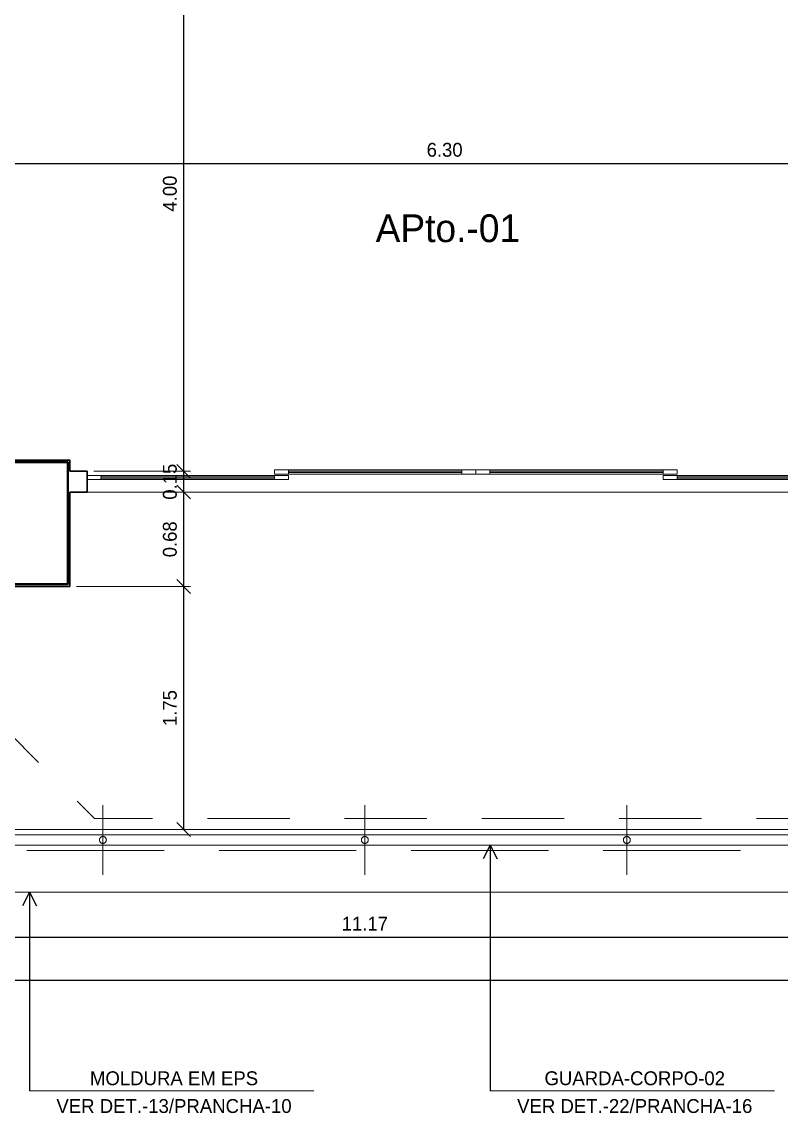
# Model space of a CAD drawing. Header units: metres. Extents: x 2.9 to 62.3, y 8 to 50.1.
# Drawn here: x 21.25 to 26.72, y 30.79 to 38.65 of the extents above; entities that cross this region are included whole.
import ezdxf

# ---------------------------------------------------------------- set-up
doc = ezdxf.new("R2010")
doc.units = ezdxf.units.M
doc.header["$MEASUREMENT"] = 0
for name, pattern in [('DGN Style 2', [0.98853, 0.593118, -0.395412]), ('DGN Style 3', [1.383942, 0.98853, -0.395412]), ('DGN Style 4', [1.582636, 0.790824, -0.395412, 0.00098853, -0.395412])]:
    doc.linetypes.add(name, pattern=pattern)
doc.layers.get('Defpoints').update_dxf_attribs({"lineweight": 0})
for name, color, linetype, lineweight in [('CORNIJAS_VAR NA PLANTA PTIPO 1', 7, 'Continuous', 0), ('Level 1', 7, 'Continuous', 0), ('Level 12', 7, 'Continuous', 0), ('Level 14', 7, 'Continuous', 0), ('Level 24-1', 7, 'Continuous', 0), ('Level 43', 7, 'Continuous', 0), ('Level 44', 7, 'Continuous', 0), ('Level 50', 7, 'Continuous', 0), ('Level 7', 7, 'Continuous', 0), ('Level 8', 7, 'Continuous', 0)]:
    doc.layers.add(name, color=color, linetype=linetype, lineweight=lineweight)
doc.styles.add('Style-INTL_ENGINEERING', font='INTL_ENGINEERING.shx')
doc.dimstyles.get("Standard").update_dxf_attribs({"dimtxt": 0.18, "dimasz": 0.18, "dimexe": 0.18, "dimexo": 0.0625, "dimgap": 0.09, "dimtad": 0, "dimtih": 1, "dimtoh": 1, "dimdec": 4, "dimzin": 1, "dimdsep": 46, "dimtxsty": 'Standard', "dimcen": 0, "dimadec": 0, "dimazin": 0, "dimtfac": 1, "dimtdec": 4, "dimtofl": 0, "dimtmove": 0, "dimatfit": 3, "dimfxl": 0, "dimtolj": 1, "dimtzin": 1, "dimarcsym": 0})

# ---------------------------------------------------------------- blocks, each defined once
blk = doc.blocks.new('_Oblique')
at = {"color": 0, "linetype": 'ByBlock', "lineweight": -2}
blk.add_line((0.5, 0.5), (-0.5, -0.5), dxfattribs=at)
blk = doc.blocks.new('*D204')
at = {"layer": 'Defpoints', "color": 0, "linetype": 'Continuous', "lineweight": 0}
for p in [(27.44455, 38.55904), (21.14455, 38.50904), (27.44455, 37.62472)]:
    blk.add_point(p, dxfattribs=at)
at = {"layer": 'Level 43', "color": 2, "linetype": 'Continuous', "lineweight": 0}
for p, q in [((21.14455, 38.45954), (21.14455, 37.57522)), ((27.44455, 38.50954), (27.44455, 37.57522))]:
    blk.add_line(p, q, dxfattribs=at)
at = {"layer": 'Level 43', "color": 0, "linetype": 'Continuous', "lineweight": -2}
blk.add_line((21.14455, 37.62472), (27.44455, 37.62472), dxfattribs=at)
at = {"layer": 'Level 43', "color": 0, "linetype": 'Continuous', "lineweight": -2, "xscale": 0.0995, "yscale": 0.0995, "zscale": 0.0995, "rotation": 180}
blk.add_blockref('_Oblique', (21.14455, 37.62472), dxfattribs=at)
at = {"layer": 'Level 43', "color": 0, "linetype": 'Continuous', "lineweight": -2, "xscale": 0.0995, "yscale": 0.0995, "zscale": 0.0995}
blk.add_blockref('_Oblique', (27.44455, 37.62472), dxfattribs=at)
at = {"layer": 'Level 43', "color": 0, "linetype": 'Continuous', "lineweight": 0, "insert": (24.29455, 37.72397), "char_height": 0.0995, "attachment_point": 5, "style": 'Style-INTL_ENGINEERING'}
blk.add_mtext('6.30', dxfattribs=at)
blk = doc.blocks.new('*D240')
at = {"layer": 'Defpoints', "color": 0, "linetype": 'Continuous', "lineweight": 0}
for p in [(10.37455, 32.90904), (50.62455, 32.90904), (10.37455, 31.74023)]:
    blk.add_point(p, dxfattribs=at)
at = {"layer": 'Level 43', "color": 2, "linetype": 'Continuous', "lineweight": 0}
for p, q in [((10.37455, 32.85954), (10.37455, 31.69073)), ((50.62455, 32.85954), (50.62455, 31.69073))]:
    blk.add_line(p, q, dxfattribs=at)
at = {"layer": 'Level 43', "color": 0, "linetype": 'Continuous', "lineweight": -2}
blk.add_line((50.62455, 31.74023), (10.37455, 31.74023), dxfattribs=at)
at = {"layer": 'Level 43', "color": 0, "linetype": 'Continuous', "lineweight": -2, "xscale": 0.0995, "yscale": 0.0995, "zscale": 0.0995, "rotation": 180}
blk.add_blockref('_Oblique', (10.37455, 31.74023), dxfattribs=at)
at = {"layer": 'Level 43', "color": 0, "linetype": 'Continuous', "lineweight": -2, "xscale": 0.0995, "yscale": 0.0995, "zscale": 0.0995}
blk.add_blockref('_Oblique', (50.62455, 31.74023), dxfattribs=at)
at = {"layer": 'Level 43', "color": 0, "linetype": 'Continuous', "lineweight": 0, "insert": (30.49955, 31.83948), "char_height": 0.0995, "attachment_point": 5, "style": 'Style-INTL_ENGINEERING'}
blk.add_mtext('40.25', dxfattribs=at)
blk = doc.blocks.new('*D328')
at = {"layer": 'Defpoints', "color": 0, "linetype": 'Continuous', "lineweight": 0}
for p in [(21.7196, 35.259), (22.4151, 35.259), (21.5945, 34.579)]:
    blk.add_point(p, dxfattribs=at)
at = {"layer": 'Level 43', "color": 2, "linetype": 'Continuous', "lineweight": 0}
for p, q in [((21.7691, 35.259), (22.4646, 35.259)), ((21.644, 34.579), (22.4646, 34.579))]:
    blk.add_line(p, q, dxfattribs=at)
at = {"layer": 'Level 43', "color": 0, "linetype": 'Continuous', "lineweight": -2}
blk.add_line((22.4151, 34.579), (22.4151, 35.259), dxfattribs=at)
at = {"layer": 'Level 43', "color": 0, "linetype": 'Continuous', "lineweight": -2, "xscale": 0.0995, "yscale": 0.0995, "zscale": 0.0995}
for p, rotation in [((22.4151, 35.259), 90), ((22.4151, 34.579), 270)]:
    blk.add_blockref('_Oblique', p, dxfattribs=dict(at, rotation=rotation))
at = {"layer": 'Level 43', "color": 0, "linetype": 'Continuous', "lineweight": 0, "insert": (22.3159, 34.919), "char_height": 0.0995, "attachment_point": 5, "rotation": 90, "style": 'Style-INTL_ENGINEERING'}
blk.add_mtext('0.68', dxfattribs=at)
blk = doc.blocks.new('*D329')
at = {"layer": 'Defpoints', "color": 0, "linetype": 'Continuous', "lineweight": 0}
for p in [(21.7196, 35.4088), (22.4151, 35.4088), (21.7196, 35.259)]:
    blk.add_point(p, dxfattribs=at)
at = {"layer": 'Level 43', "color": 2, "linetype": 'Continuous', "lineweight": 0}
for p, q in [((21.7691, 35.4088), (22.4646, 35.4088)), ((21.7691, 35.259), (22.4646, 35.259))]:
    blk.add_line(p, q, dxfattribs=at)
at = {"layer": 'Level 43', "color": 0, "linetype": 'Continuous', "lineweight": -2}
blk.add_line((22.4151, 35.259), (22.4151, 35.4088), dxfattribs=at)
at = {"layer": 'Level 43', "color": 0, "linetype": 'Continuous', "lineweight": -2, "xscale": 0.0995, "yscale": 0.0995, "zscale": 0.0995}
for p, rotation in [((22.4151, 35.4088), 90), ((22.4151, 35.259), 270)]:
    blk.add_blockref('_Oblique', p, dxfattribs=dict(at, rotation=rotation))
at = {"layer": 'Level 43', "color": 0, "linetype": 'Continuous', "lineweight": 0, "insert": (22.3159, 35.3339), "char_height": 0.0995, "attachment_point": 5, "rotation": 90, "style": 'Style-INTL_ENGINEERING'}
blk.add_mtext('0.15', dxfattribs=at)
blk = doc.blocks.new('*D330')
at = {"layer": 'Defpoints', "color": 0, "linetype": 'Continuous', "lineweight": 0}
for p in [(22.4151, 39.409), (22.5895, 39.409), (21.7196, 35.4088)]:
    blk.add_point(p, dxfattribs=at)
at = {"layer": 'Level 43', "color": 2, "linetype": 'Continuous', "lineweight": 0}
for p, q in [((22.54, 39.409), (22.3656, 39.409)), ((21.7691, 35.4088), (22.4646, 35.4088))]:
    blk.add_line(p, q, dxfattribs=at)
at = {"layer": 'Level 43', "color": 0, "linetype": 'Continuous', "lineweight": -2}
blk.add_line((22.4151, 35.4088), (22.4151, 39.409), dxfattribs=at)
at = {"layer": 'Level 43', "color": 0, "linetype": 'Continuous', "lineweight": -2, "xscale": 0.0995, "yscale": 0.0995, "zscale": 0.0995}
for p, rotation in [((22.4151, 39.409), 90), ((22.4151, 35.4088), 270)]:
    blk.add_blockref('_Oblique', p, dxfattribs=dict(at, rotation=rotation))
at = {"layer": 'Level 43', "color": 0, "linetype": 'Continuous', "lineweight": 0, "insert": (22.3159, 37.4089), "char_height": 0.0995, "attachment_point": 5, "rotation": 90, "style": 'Style-INTL_ENGINEERING'}
blk.add_mtext('4.00', dxfattribs=at)
blk = doc.blocks.new('*D327')
at = {"layer": 'Defpoints', "color": 0, "linetype": 'Continuous', "lineweight": 0}
for p in [(21.5945, 34.579), (22.4151, 34.579), (22.0032, 32.8283)]:
    blk.add_point(p, dxfattribs=at)
at = {"layer": 'Level 43', "color": 2, "linetype": 'Continuous', "lineweight": 0}
for p, q in [((21.644, 34.579), (22.4646, 34.579)), ((22.0527, 32.8283), (22.4646, 32.8283))]:
    blk.add_line(p, q, dxfattribs=at)
at = {"layer": 'Level 43', "color": 0, "linetype": 'Continuous', "lineweight": -2}
blk.add_line((22.4151, 32.8283), (22.4151, 34.579), dxfattribs=at)
at = {"layer": 'Level 43', "color": 0, "linetype": 'Continuous', "lineweight": -2, "xscale": 0.0995, "yscale": 0.0995, "zscale": 0.0995}
for p, rotation in [((22.4151, 34.579), 90), ((22.4151, 32.8283), 270)]:
    blk.add_blockref('_Oblique', p, dxfattribs=dict(at, rotation=rotation))
at = {"layer": 'Level 43', "color": 0, "linetype": 'Continuous', "lineweight": 0, "insert": (22.3159, 33.7036), "char_height": 0.0995, "attachment_point": 5, "rotation": 90, "style": 'Style-INTL_ENGINEERING'}
blk.add_mtext('1.75', dxfattribs=at)
blk = doc.blocks.new('*D341')
at = {"layer": 'Defpoints', "color": 0, "linetype": 'Continuous', "lineweight": 0}
for p in [(29.3053, 32.8283), (18.1346, 32.3783), (18.1346, 32.0512)]:
    blk.add_point(p, dxfattribs=at)
at = {"layer": 'Level 43', "color": 2, "linetype": 'Continuous', "lineweight": 0}
for p, q in [((29.3053, 32.7788), (29.3053, 32.0017)), ((18.1346, 32.3288), (18.1346, 32.0017))]:
    blk.add_line(p, q, dxfattribs=at)
at = {"layer": 'Level 43', "color": 0, "linetype": 'Continuous', "lineweight": -2}
blk.add_line((29.3053, 32.0512), (18.1346, 32.0512), dxfattribs=at)
at = {"layer": 'Level 43', "color": 0, "linetype": 'Continuous', "lineweight": -2, "xscale": 0.0995, "yscale": 0.0995, "zscale": 0.0995, "rotation": 180}
blk.add_blockref('_Oblique', (18.1346, 32.0512), dxfattribs=at)
at = {"layer": 'Level 43', "color": 0, "linetype": 'Continuous', "lineweight": -2, "xscale": 0.0995, "yscale": 0.0995, "zscale": 0.0995}
blk.add_blockref('_Oblique', (29.3053, 32.0512), dxfattribs=at)
at = {"layer": 'Level 43', "color": 0, "linetype": 'Continuous', "lineweight": 0, "insert": (23.72, 32.1505), "char_height": 0.0995, "attachment_point": 5, "style": 'Style-INTL_ENGINEERING'}
blk.add_mtext('11.17', dxfattribs=at)
blk = doc.blocks.new('TerminatorOpen')
at = {"color": 0, "linetype": 'ByBlock', "lineweight": -2}
for q in [(-1, 0.5), (-1, 0), (-1, -0.5)]:
    blk.add_line((0, 0), q, dxfattribs=at)
blk = doc.blocks.new('PM320')
at = {"layer": 'Level 14', "color": 7, "linetype": 'Continuous', "lineweight": 13, "flags": 128}
for points in [[(1.35, 0.01), (1.45, 0.01), (1.45, -0.0201), (1.35, -0.02)], [(1.45, 0.01), (2.7, 0.01), (2.7, 0), (1.45, -0.0001)], [(2.7, 0.01), (2.8, 0.01), (2.8, -0.02), (2.7, -0.02)], [(2.9, 0.0099), (2.8, 0.01), (2.8, -0.02), (2.9, -0.0201)], [(4.15, 0.01), (2.9, 0.01), (2.9, -0.0001), (4.15, -0.0001)], [(4.25, 0.01), (4.15, 0.01), (4.15, -0.02), (4.25, -0.02)], [(0.0999, -0.06), (0, -0.06), (-0.0001, -0.03), (0.1, -0.03)], [(0.1, -0.03), (1.35, -0.03), (1.35, -0.04), (0.0999, -0.04)], [(1.35, -0.05), (0.0999, -0.05), (0.0999, -0.06), (1.35, -0.06)], [(1.35, -0.06), (1.45, -0.06), (1.45, -0.03), (1.35, -0.03)], [(1.4505, -0.01), (2.7, -0.01), (2.7, -0.02), (1.4506, -0.02)], [(4.1495, -0.01), (2.9, -0.01), (2.9, -0.0201), (4.1495, -0.02)], [(4.25, -0.06), (4.15, -0.06), (4.15, -0.03), (4.25, -0.03)], [(5.5, -0.0301), (4.25, -0.0301), (4.25, -0.04), (5.5, -0.0401)], [(4.25, -0.05), (5.5, -0.0501), (5.5, -0.0601), (4.25, -0.06)], [(5.5, -0.0601), (5.6, -0.0601), (5.6, -0.0301), (5.5, -0.0301)]]:
    blk.add_lwpolyline(points, close=True, dxfattribs=at)
at = {"layer": 'Level 7', "color": 7, "linetype": 'Continuous', "lineweight": 30}
for p, q in [((0, 0), (0, -0.15)), ((5.6, 0.0001), (5.6, -0.1499))]:
    blk.add_line(p, q, dxfattribs=at)
blk = doc.blocks.new('*U568')
at = {"layer": 'Level 1', "color": 3, "linetype": 'DGN Style 4', "lineweight": 0}
blk.add_line((0, 0.25), (0, -0.25), dxfattribs=at)
at = {"layer": 'Level 50', "color": 190, "linetype": 'DGN Style 2', "lineweight": 0}
blk.add_circle((0, 0), 0.025, dxfattribs=at)
blk = doc.blocks.new('*U569')
at = {"layer": 'Level 1', "color": 3, "linetype": 'DGN Style 4', "lineweight": 0}
blk.add_line((0, 0.25), (0, -0.25), dxfattribs=at)
at = {"layer": 'Level 50', "color": 190, "linetype": 'DGN Style 2', "lineweight": 0}
blk.add_circle((0, 0), 0.025, dxfattribs=at)
blk = doc.blocks.new('*U570')
at = {"layer": 'Level 1', "color": 3, "linetype": 'DGN Style 4', "lineweight": 0}
blk.add_line((0, 0.25), (0, -0.25), dxfattribs=at)
at = {"layer": 'Level 50', "color": 190, "linetype": 'DGN Style 2', "lineweight": 0}
blk.add_circle((0, 0), 0.025, dxfattribs=at)
blk = doc.blocks.new('*U556')
at = {"layer": 'Level 50', "color": 190, "linetype": 'Continuous', "lineweight": 13, "flags": 128}
for points in [[(-12.4778, -4.7921), (-12.4778, -5.6054), (12.4776, -5.6054), (12.4772, -4.7921)], [(-12.4028, -4.7921), (-12.4028, -5.5304), (-1.157, -5.5304)]]:
    blk.add_lwpolyline(points, dxfattribs=at)
at = {"layer": 'Level 7', "color": 7, "linetype": 'Continuous', "lineweight": 13, "flags": 128}
for points in [[(-12.8153, -4.7921), (-12.8153, -5.9429), (12.8153, -5.9429), (12.8147, -4.7918)], [(-12.3653, -4.7921), (-12.3653, -5.4929), (-1.1945, -5.4929)]]:
    blk.add_lwpolyline(points, dxfattribs=at)
at = {"layer": 'Level 8', "color": 7, "linetype": 'DGN Style 3', "lineweight": 0, "flags": 128}
blk.add_lwpolyline([(-12.5153, -4.7921), (-12.5153, -5.6429), (12.5151, -5.6429), (12.5147, -4.792)], dxfattribs=at)
at = {"layer": 'Level 50', "color": 190, "linetype": 'DGN Style 2', "lineweight": 0}
for name, p in [('*U570', (-8.6667, -5.5679)), ('*U569', (-6.7799, -5.5679)), ('*U568', (-4.8931, -5.5679))]:
    blk.add_blockref(name, p, dxfattribs=at)

msp = doc.modelspace()

# ---------------------------------------------------------------- linework, layer by layer
at = {"layer": 'CORNIJAS_VAR NA PLANTA PTIPO 1', "color": 7, "linetype": 'Continuous', "lineweight": 30}
for p, q in [((21.7196, 35.4088), (21.5945, 35.4088)), ((21.7196, 35.259), (21.5945, 35.259)), ((20.3646, 34.579), (21.5945, 34.579))]:
    msp.add_line(p, q, dxfattribs=at)
at = {"layer": 'CORNIJAS_VAR NA PLANTA PTIPO 1', "color": 7, "linetype": 'Continuous', "lineweight": 0}
msp.add_line((21.7196, 35.259), (27.3195, 35.259), dxfattribs=at)
at = {"layer": 'CORNIJAS_VAR NA PLANTA PTIPO 1', "color": 7, "linetype": 'Continuous', "lineweight": 30, "flags": 128}
for points in [[(21.1445, 35.4896), (21.5945, 35.4896), (21.5945, 35.4088)], [(21.5945, 35.259), (21.5945, 34.579)]]:
    msp.add_lwpolyline(points, dxfattribs=at)
at = {"layer": 'Level 12', "color": 2, "linetype": 'Continuous', "lineweight": 13}
for p, q in [((23.3524, 30.9469), (21.3044, 30.9469)), ((26.6706, 30.9469), (24.6226, 30.9469))]:
    msp.add_line(p, q, dxfattribs=at)
at = {"layer": 'Level 24-1', "color": 7, "linetype": 'DGN Style 2', "lineweight": 0, "flags": 128}
msp.add_lwpolyline([(33.7253, 41.9391), (38.0346, 41.939), (38.0346, 42.689), (46.8646, 42.689), (46.8646, 41.289), (50.6245, 41.289), (50.6245, 34.579), (49.9246, 34.579), (49.9246, 34.079), (49.3745, 33.529), (39.8467, 33.529), (39.2267, 32.909), (31.9114, 32.909), (31.6938, 33.1263), (29.3053, 33.1263), (29.0877, 32.909), (21.7724, 32.909), (21.1524, 33.529), (11.6245, 33.529), (11.0746, 34.079), (11.0746, 34.579), (10.3745, 34.579), (10.3745, 41.289), (14.1346, 41.289), (14.1346, 42.689), (22.9645, 42.689), (22.9645, 41.939), (27.2738, 41.939), (27.2738, 46.7246), (33.7241, 46.7246), (33.7253, 41.9391)], dxfattribs=at)
at = {"layer": 'Level 44', "color": 1, "linetype": 'Continuous', "lineweight": 40, "flags": 128}
msp.add_lwpolyline([(21.0795, 34.5946), (21.5795, 34.5946), (21.5795, 35.4746), (21.0795, 35.4746)], close=True, dxfattribs=at)

# ---------------------------------------------------------------- block references
at = {"layer": 'CORNIJAS_VAR NA PLANTA PTIPO 1', "color": 7, "linetype": 'Continuous', "lineweight": 13}
msp.add_blockref('*U556', (30.4998, 38.3211), dxfattribs=at)
at = {"layer": 'Level 7', "color": 7, "linetype": 'Continuous', "lineweight": 13, "xscale": 0.9999953434767954, "yscale": 0.9999953434767954, "rotation": 0.0008004178802408002}
msp.add_blockref('PM320', (21.7196, 35.4089), dxfattribs=at)

# ---------------------------------------------------------------- texts
at = {"layer": 'Defpoints', "color": 2, "linetype": 'Continuous', "lineweight": 30, "insert": (24.3178, 37.1581), "char_height": 0.2, "attachment_point": 5, "line_spacing_factor": 1.200006, "style": 'Style-INTL_ENGINEERING'}
msp.add_mtext('APto.-01\\P', dxfattribs=at)
at = {"layer": 'Level 12', "color": 2, "linetype": 'Continuous', "lineweight": 13, "char_height": 0.099999, "attachment_point": 5, "line_spacing_factor": 1.200006, "style": 'Style-INTL_ENGINEERING'}
for s, insert in [('MOLDURA EM EPS\\PVER DET.-13/PRANCHA-10\\P', (22.3455, 30.9361)), ('GUARDA-CORPO-02\\PVER DET.-22/PRANCHA-16\\P', (25.6637, 30.9361))]:
    msp.add_mtext(s, dxfattribs=dict(at, insert=insert))

# ---------------------------------------------------------------- dimensions: what is measured, and where the dimension line sits
at = {"layer": 'Level 43', "color": 2, "linetype": 'Continuous', "lineweight": 0}
for base, p1, p2, angle, picture, middle in [((22.4151, 39.409), (21.7196, 35.4088), (22.5895, 39.409), 90, '*D330', (22.3159, 37.4089)), ((22.4151, 35.259), (21.5945, 34.579), (21.7196, 35.259), 90, '*D328', (22.3159, 34.919)), ((22.4151, 34.579), (22.0032, 32.8283), (21.5945, 34.579), 90, '*D327', (22.3159, 33.7036)), ((10.3745, 31.7402), (50.6245, 32.909), (10.3745, 32.909), 180, '*D240', (30.4996, 31.8395)), ((18.1346, 32.0512), (29.3053, 32.8283), (18.1346, 32.3783), 180, '*D341', (23.72, 32.1505))]:
    dim = msp.add_linear_dim(base=base, p1=p1, p2=p2, angle=angle, dimstyle='Standard', override={"dimtxt": 0.0995, "dimasz": 0.0995, "dimexe": 0.0495, "dimexo": 0.0495, "dimgap": 0.0495, "dimtad": 1, "dimtih": 0, "dimtoh": 0, "dimdec": 2, "dimzin": 3, "dimtxsty": 'Style-INTL_ENGINEERING', "dimblk": 'Oblique', "dimclre": 2, "dimtdec": 2, "dimatfit": 1, "dimtolj": 0, "dimtzin": 3, "dimlwe": 0}, dxfattribs=at)
    dim.commit()
    dim.dimension.update_dxf_attribs({"geometry": picture, "text_midpoint": middle})
dim = msp.add_linear_dim(base=(27.4445, 37.6247), p1=(21.1445, 38.509), p2=(27.4445, 38.559), dimstyle='Standard', override={"dimtxt": 0.0995, "dimasz": 0.0995, "dimexe": 0.0495, "dimexo": 0.0495, "dimgap": 0.0495, "dimtad": 1, "dimtih": 0, "dimtoh": 0, "dimdec": 2, "dimzin": 3, "dimtxsty": 'Style-INTL_ENGINEERING', "dimblk": 'Oblique', "dimclre": 2, "dimtdec": 2, "dimatfit": 1, "dimtolj": 0, "dimtzin": 3, "dimlwe": 0}, dxfattribs=at)
dim.commit()
dim.dimension.update_dxf_attribs({"geometry": '*D204', "text_midpoint": (24.2946, 37.724)})
dim = msp.add_linear_dim(base=(22.4151, 35.4088), p1=(21.7196, 35.259), p2=(21.7196, 35.4088), angle=90, dimstyle='Standard', override={"dimtxt": 0.0995, "dimasz": 0.0995, "dimexe": 0.0495, "dimexo": 0.0495, "dimgap": 0.0495, "dimtad": 1, "dimtih": 0, "dimtoh": 0, "dimdec": 2, "dimzin": 3, "dimtxsty": 'Style-INTL_ENGINEERING', "dimblk": 'Oblique', "dimclre": 2, "dimtdec": 2, "dimatfit": 1, "dimtolj": 0, "dimtzin": 3, "dimlwe": 0}, dxfattribs=at)
dim.commit()
dim.dimension.update_dxf_attribs({"geometry": '*D329', "text_midpoint": (22.4151, 35.3339), "dimtype": 160})

# ---------------------------------------------------------------- leaders
at = {"layer": 'Level 12', "color": 2, "linetype": 'Continuous', "lineweight": 13}
for points in [[(24.6226, 32.7158), (24.6226, 30.9469)], [(21.3044, 32.3783), (21.3044, 30.9469)]]:
    msp.add_leader(points, dimstyle='Standard', override={"dimtxt": 0.0995, "dimasz": 0.0995, "dimgap": 0, "dimtad": 1, "dimtxsty": 'Style-INTL_ENGINEERING', "dimldrblk": 'TerminatorOpen'}, dxfattribs=at)

doc.saveas('drawing.dxf')
